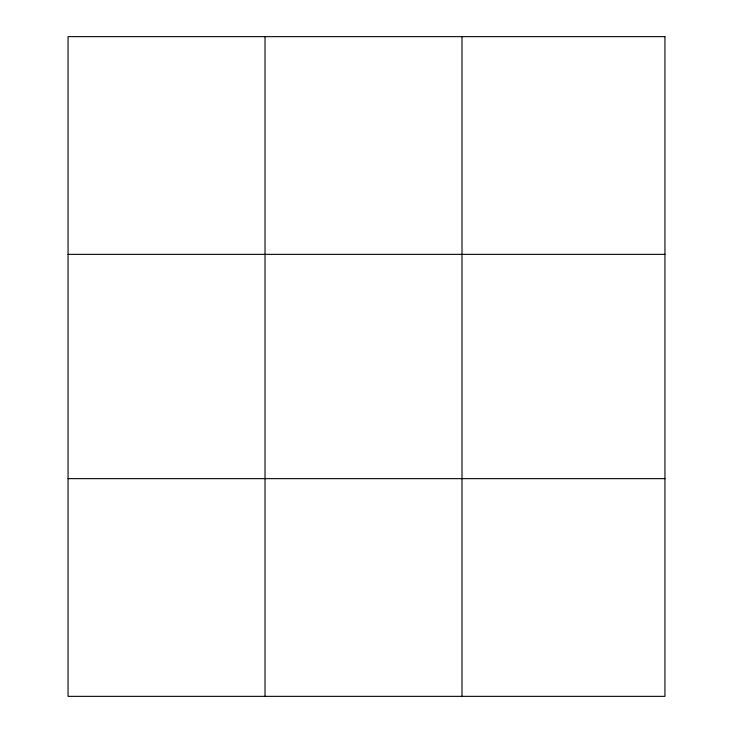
<?xml version="1.0" encoding="UTF-8"?>
<svg xmlns="http://www.w3.org/2000/svg" width="733" height="733" viewBox="0 0 733 733"><rect width="100%" height="100%" fill="white"/><g stroke="black" fill="none" stroke-linecap="round" stroke-linejoin="round"><path stroke-width="1.1" d="M265.025 696.35L265.025 36.65M462.001 696.35L462.001 36.65M68.059 254.351L664.941 254.351M68.059 478.649L664.941 478.649M664.941 36.65L68.059 36.65L68.059 696.35L664.941 696.35L664.941 36.65"/></g></svg>
